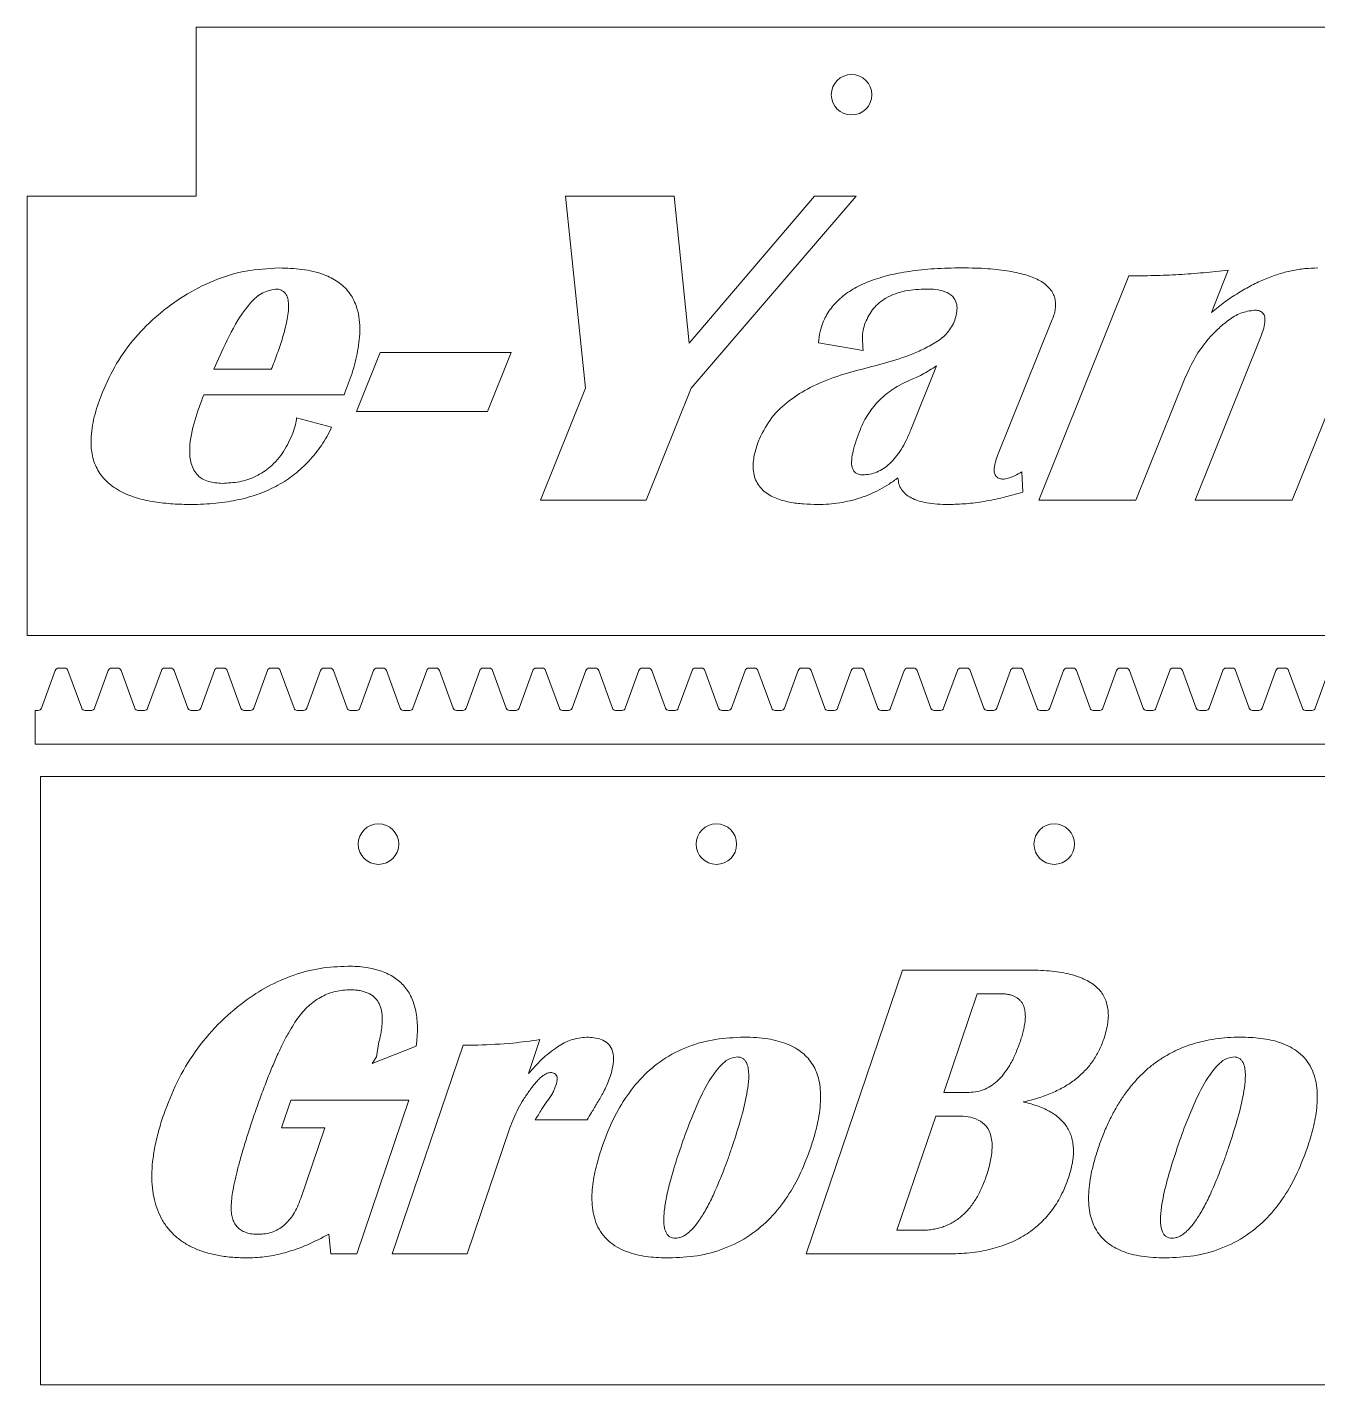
# Model space of a CAD drawing. Header units: millimetres. Extents: x 8 to 1030, y 631 to 832.
# Drawn here: x 8.1 to 199.1, y 630.9 to 831.7 of the extents above; entities that cross this region are included whole.
import ezdxf

# ---------------------------------------------------------------- set-up
doc = ezdxf.new("R2010")
doc.units = ezdxf.units.MM

msp = doc.modelspace()

# ---------------------------------------------------------------- linework, layer by layer
at = {"color": 7, "linetype": 'Continuous', "lineweight": 15}
for p, q in [((33.08, 806.75), (33.08, 831.75)), ((33.08, 831.75), (1003.08, 831.75)), ((8.08, 741.75), (8.08, 806.75)), ((8.08, 806.75), (33.08, 806.75)), ((87.75, 806.75), (103.82, 806.75)), ((90.7, 778.31), (87.75, 806.75)), ((103.82, 806.75), (106.04, 784.98)), ((106.04, 784.98), (124.58, 806.75)), ((130.76, 806.75), (106.32, 778.31)), ((124.58, 806.75), (130.76, 806.75)), ((185.83, 795.77), (183.33, 789.55)), ((157.79, 761.75), (171.13, 794.94)), ((159.78, 788.47), (151.69, 768.35)), ((180.91, 761.75), (190.69, 786.08)), ((205.53, 787.25), (195.29, 761.75)), ((37.08, 784.19), (35.69, 781.12)), ((56.81, 774.87), (60.33, 783.62)), ((60.33, 783.62), (79.7, 783.62)), ((79.7, 783.62), (76.19, 774.87)), ((131.81, 783.9), (125.2, 785.05)), ((138.85, 772.17), (142.66, 781.66)), ((35.69, 781.12), (44.2, 781.12)), ((179.46, 779.89), (172.16, 761.75)), ((84.04, 761.75), (90.7, 778.31)), ((106.32, 778.31), (99.66, 761.75)), ((55, 777.37), (34.22, 777.37)), ((47.96, 773.96), (53.14, 772.54)), ((76.19, 774.87), (56.81, 774.87)), ((155.3, 765.96), (155.45, 762.94)), ((99.66, 761.75), (84.04, 761.75)), ((172.16, 761.75), (157.79, 761.75)), ((195.29, 761.75), (180.91, 761.75)), ((8.08, 741.75), (1028.08, 741.75)), ((12.23, 736.58), (10.19, 730.99)), ((13.65, 736.91), (12.7, 736.91)), ((16.16, 730.99), (14.12, 736.58)), ((20.08, 736.58), (18.05, 730.99)), ((21.5, 736.91), (20.55, 736.91)), ((24.01, 730.99), (21.97, 736.58)), ((27.94, 736.58), (25.9, 730.99)), ((29.36, 736.91), (28.41, 736.91)), ((31.86, 730.99), (29.83, 736.58)), ((35.79, 736.58), (33.76, 730.99)), ((37.21, 736.91), (36.26, 736.91)), ((39.72, 730.99), (37.68, 736.58)), ((43.65, 736.58), (41.61, 730.99)), ((45.07, 736.91), (44.11, 736.91)), ((47.57, 730.99), (45.54, 736.58)), ((51.5, 736.58), (49.46, 730.99)), ((52.92, 736.91), (51.97, 736.91)), ((55.43, 730.99), (53.39, 736.58)), ((59.35, 736.58), (57.32, 730.99)), ((60.77, 736.91), (59.82, 736.91)), ((63.28, 730.99), (61.24, 736.58)), ((67.21, 736.58), (65.17, 730.99)), ((68.63, 736.91), (67.68, 736.91)), ((71.13, 730.99), (69.1, 736.58)), ((75.06, 736.58), (73.03, 730.99)), ((76.48, 736.91), (75.53, 736.91)), ((78.99, 730.99), (76.95, 736.58)), ((82.91, 736.58), (80.88, 730.99)), ((84.34, 736.91), (83.38, 736.91)), ((86.84, 730.99), (84.81, 736.58)), ((90.77, 736.58), (88.73, 730.99)), ((92.19, 736.91), (91.24, 736.91)), ((94.7, 730.99), (92.66, 736.58)), ((98.62, 736.58), (96.59, 730.99)), ((100.04, 736.91), (99.09, 736.91)), ((102.55, 730.99), (100.51, 736.58)), ((106.48, 736.58), (104.44, 730.99)), ((107.9, 736.91), (106.95, 736.91)), ((110.4, 730.99), (108.37, 736.58)), ((114.33, 736.58), (112.3, 730.99)), ((115.75, 736.91), (114.8, 736.91)), ((118.26, 730.99), (116.22, 736.58)), ((122.18, 736.58), (120.15, 730.99)), ((123.61, 736.91), (122.65, 736.91)), ((126.11, 730.99), (124.08, 736.58)), ((130.04, 736.58), (128, 730.99)), ((131.46, 736.91), (130.51, 736.91)), ((133.97, 730.99), (131.93, 736.58)), ((137.89, 736.58), (135.86, 730.99)), ((139.31, 736.91), (138.36, 736.91)), ((141.82, 730.99), (139.78, 736.58)), ((145.75, 736.58), (143.71, 730.99)), ((147.17, 736.91), (146.22, 736.91)), ((149.67, 730.99), (147.64, 736.58)), ((153.6, 736.58), (151.57, 730.99)), ((155.02, 736.91), (154.07, 736.91)), ((157.53, 730.99), (155.49, 736.58)), ((161.45, 736.58), (159.42, 730.99)), ((162.88, 736.91), (161.92, 736.91)), ((165.38, 730.99), (163.35, 736.58)), ((169.31, 736.58), (167.27, 730.99)), ((170.73, 736.91), (169.78, 736.91)), ((173.24, 730.99), (171.2, 736.58)), ((177.16, 736.58), (175.13, 730.99)), ((178.58, 736.91), (177.63, 736.91)), ((181.09, 730.99), (179.05, 736.58)), ((185.02, 736.58), (182.98, 730.99)), ((186.44, 736.91), (185.49, 736.91)), ((188.94, 730.99), (186.91, 736.58)), ((192.87, 736.58), (190.84, 730.99)), ((194.29, 736.91), (193.34, 736.91)), ((196.8, 730.99), (194.76, 736.58)), ((200.72, 736.58), (198.69, 730.99)), ((9.25, 730.66), (9.25, 725.66)), ((9.72, 730.66), (9.25, 730.66)), ((17.58, 730.66), (16.63, 730.66)), ((25.43, 730.66), (24.48, 730.66)), ((33.29, 730.66), (32.33, 730.66)), ((41.14, 730.66), (40.19, 730.66)), ((48.99, 730.66), (48.04, 730.66)), ((56.85, 730.66), (55.9, 730.66)), ((64.7, 730.66), (63.75, 730.66)), ((72.56, 730.66), (71.6, 730.66)), ((80.41, 730.66), (79.46, 730.66)), ((88.26, 730.66), (87.31, 730.66)), ((96.12, 730.66), (95.17, 730.66)), ((103.97, 730.66), (103.02, 730.66)), ((111.83, 730.66), (110.87, 730.66)), ((119.68, 730.66), (118.73, 730.66)), ((127.53, 730.66), (126.58, 730.66)), ((135.39, 730.66), (134.44, 730.66)), ((143.24, 730.66), (142.29, 730.66)), ((151.1, 730.66), (150.14, 730.66)), ((158.95, 730.66), (158, 730.66)), ((166.8, 730.66), (165.85, 730.66)), ((174.66, 730.66), (173.71, 730.66)), ((182.51, 730.66), (181.56, 730.66)), ((190.37, 730.66), (189.41, 730.66)), ((198.22, 730.66), (197.27, 730.66)), ((9.25, 725.66), (1030.27, 725.66)), ((10.07, 630.87), (10.07, 720.87)), ((10.07, 720.87), (510.07, 720.87)), ((123.35, 650.23), (137.63, 692.23)), ((137.63, 692.23), (156.36, 692.23)), ((148.69, 688.73), (143.73, 674.14)), ((152.14, 688.73), (148.69, 688.73)), ((59.77, 679.39), (60.14, 681.64)), ((62.1, 650.23), (72.61, 681.14)), ((72.61, 681.14), (74.77, 681.14)), ((83.97, 681.96), (82.25, 676.91)), ((65.66, 680.96), (59.13, 678.4)), ((59.13, 678.4), (59.77, 679.39)), ((45.7, 668.89), (47.08, 672.98)), ((47.08, 672.98), (64.58, 672.98)), ((64.58, 672.98), (56.85, 650.23)), ((143.73, 674.14), (147.49, 674.14)), ((90.94, 670.06), (83.26, 670.06)), ((142.54, 670.64), (136.8, 653.73)), ((145.8, 670.64), (142.54, 670.64)), ((52.11, 668.89), (45.7, 668.89)), ((48.56, 658.44), (52.11, 668.89)), ((79.53, 668.89), (73.18, 650.23)), ((53.02, 650.23), (52.71, 653.15)), ((136.8, 653.73), (140.27, 653.73)), ((56.85, 650.23), (53.02, 650.23)), ((73.18, 650.23), (62.1, 650.23)), ((144.19, 650.23), (123.35, 650.23)), ((10.07, 630.87), (510.07, 630.87))]:
    msp.add_line(p, q, dxfattribs=at)
for centre in [(130.08, 821.75), (60.07, 710.87), (110.07, 710.87), (160.07, 710.87)]:
    msp.add_circle(centre, 3, dxfattribs=at)
for centre, start, end in [((12.7, 736.41), 90, 160), ((13.65, 736.41), 20, 90), ((20.55, 736.41), 90, 160), ((21.5, 736.41), 20, 90), ((28.41, 736.41), 90, 160), ((29.36, 736.41), 20, 90), ((36.26, 736.41), 90, 160), ((37.21, 736.41), 20, 90), ((44.11, 736.41), 90, 160), ((45.07, 736.41), 20, 90), ((51.97, 736.41), 90, 160), ((52.92, 736.41), 20, 90), ((59.82, 736.41), 90, 160), ((60.77, 736.41), 20, 90), ((67.68, 736.41), 90, 160), ((68.63, 736.41), 20, 90), ((75.53, 736.41), 90, 160), ((76.48, 736.41), 20, 90), ((83.38, 736.41), 90, 160), ((84.34, 736.41), 20, 90), ((91.24, 736.41), 90, 160), ((92.19, 736.41), 20, 90), ((99.09, 736.41), 90, 160), ((100.04, 736.41), 20, 90), ((106.95, 736.41), 90, 160), ((107.9, 736.41), 20, 90), ((114.8, 736.41), 90, 160), ((115.75, 736.41), 20, 90), ((122.65, 736.41), 90, 160), ((123.61, 736.41), 20, 90), ((130.51, 736.41), 90, 160), ((131.46, 736.41), 20, 90), ((138.36, 736.41), 90, 160), ((139.31, 736.41), 20, 90), ((146.22, 736.41), 90, 160), ((147.17, 736.41), 20, 90), ((154.07, 736.41), 90, 160), ((155.02, 736.41), 20, 90), ((161.92, 736.41), 90, 160), ((162.88, 736.41), 20, 90), ((169.78, 736.41), 90, 160), ((170.73, 736.41), 20, 90), ((177.63, 736.41), 90, 160), ((178.58, 736.41), 20, 90), ((185.49, 736.41), 90, 160), ((186.44, 736.41), 20, 90), ((193.34, 736.41), 90, 160), ((194.29, 736.41), 20, 90), ((9.72, 731.16), 270, 340), ((16.63, 731.16), 200, 270), ((17.58, 731.16), 270, 340), ((24.48, 731.16), 200, 270), ((25.43, 731.16), 270, 340), ((32.33, 731.16), 200, 270), ((33.29, 731.16), 270, 340), ((40.19, 731.16), 200, 270), ((41.14, 731.16), 270, 340), ((48.04, 731.16), 200, 270), ((48.99, 731.16), 270, 340), ((55.9, 731.16), 200, 270), ((56.85, 731.16), 270, 340), ((63.75, 731.16), 200, 270), ((64.7, 731.16), 270, 340), ((71.6, 731.16), 200, 270), ((72.56, 731.16), 270, 340), ((79.46, 731.16), 200, 270), ((80.41, 731.16), 270, 340), ((87.31, 731.16), 200, 270), ((88.26, 731.16), 270, 340), ((95.17, 731.16), 200, 270), ((96.12, 731.16), 270, 340), ((103.02, 731.16), 200, 270), ((103.97, 731.16), 270, 340), ((110.87, 731.16), 200, 270), ((111.83, 731.16), 270, 340), ((118.73, 731.16), 200, 270), ((119.68, 731.16), 270, 340), ((126.58, 731.16), 200, 270), ((127.53, 731.16), 270, 340), ((134.44, 731.16), 200, 270), ((135.39, 731.16), 270, 340), ((142.29, 731.16), 200, 270), ((143.24, 731.16), 270, 340), ((150.14, 731.16), 200, 270), ((151.1, 731.16), 270, 340), ((158, 731.16), 200, 270), ((158.95, 731.16), 270, 340), ((165.85, 731.16), 200, 270), ((166.8, 731.16), 270, 340), ((173.71, 731.16), 200, 270), ((174.66, 731.16), 270, 340), ((181.56, 731.16), 200, 270), ((182.51, 731.16), 270, 340), ((189.41, 731.16), 200, 270), ((190.37, 731.16), 270, 340), ((197.27, 731.16), 200, 270), ((198.22, 731.16), 270, 340)]:
    msp.add_arc(centre, 0.5, start, end, dxfattribs=at)
for points, knots in [([(19.21, 777.74), (19.87, 779.18), (21.18, 782.06), (24, 785.91), (27.38, 789.24), (31.27, 792.1), (35.63, 794.34), (40.4, 795.85), (43.71, 796.03), (45.37, 796.12)], [0, 0, 0, 0, 0.140027, 0.280025, 0.420041, 0.560093, 0.706764, 0.853382, 1, 1, 1, 1]), ([(45.37, 796.12), (46.5, 796.09), (48.75, 796.02), (51.72, 795.34), (54.09, 794.16), (55.78, 792.61), (57.03, 790.24), (57.44, 787.2), (57.07, 783.83), (56.21, 780.54), (55.41, 778.43), (55, 777.37)], [0, 0, 0, 0, 0.125101, 0.250066, 0.333401, 0.416681, 0.499945, 0.624637, 0.749678, 0.874839, 1, 1, 1, 1]), ([(125.84, 788.02), (125.99, 788.35), (126.28, 789.02), (126.87, 789.94), (127.55, 790.79), (128.35, 791.59), (129.25, 792.32), (130.28, 792.99), (131.41, 793.58), (132.64, 794.13), (133.99, 794.59), (135.44, 795), (137, 795.36), (138.67, 795.63), (140.45, 795.86), (142.35, 796.01), (144.35, 796.11), (145.72, 796.12), (146.42, 796.12)], [0, 0, 0, 0, 0.046506, 0.092836, 0.139452, 0.187273, 0.236825, 0.288698, 0.343042, 0.400604, 0.461205, 0.525831, 0.593888, 0.666294, 0.74329, 0.824137, 0.909819, 1, 1, 1, 1]), ([(146.42, 796.12), (147.08, 796.12), (148.35, 796.11), (150.18, 796.03), (151.85, 795.86), (153.38, 795.67), (154.75, 795.39), (155.97, 795.08), (157.04, 794.69), (157.96, 794.25), (158.73, 793.74), (159.35, 793.17), (159.82, 792.52), (160.13, 791.82), (160.27, 791.06), (160.27, 790.24), (160.11, 789.36), (159.89, 788.77), (159.78, 788.47)], [0, 0, 0, 0, 0.107026, 0.20572, 0.296259, 0.379238, 0.454502, 0.522146, 0.583354, 0.638523, 0.687503, 0.73226, 0.774545, 0.814903, 0.856257, 0.899485, 0.947155, 1, 1, 1, 1]), ([(171.13, 794.94), (172.36, 794.95), (174.82, 794.97), (178.5, 795.13), (182.18, 795.39), (184.61, 795.65), (185.83, 795.77)], [0, 0, 0, 0, 0.250492, 0.501186, 0.750311, 1, 1, 1, 1]), ([(183.33, 789.55), (183.99, 790.08), (185.28, 791.1), (187.28, 792.42), (189.27, 793.57), (191.24, 794.5), (193.22, 795.22), (195.18, 795.75), (197.14, 796.05), (198.44, 796.1), (199.09, 796.12)], [0, 0, 0, 0, 0.145204, 0.282753, 0.413923, 0.539155, 0.659127, 0.775203, 0.888747, 1, 1, 1, 1]), ([(44.84, 793), (44.09, 792.83), (42.58, 792.49), (40.95, 790.78), (38.97, 788.14), (37.86, 785.82), (37.08, 784.19)], [0, 0, 0, 0, 0.1851228, 0.3719212, 0.5590664, 1, 1, 1, 1]), ([(44.2, 781.12), (44.51, 781.9), (45.12, 783.45), (45.91, 785.83), (46.56, 788.24), (46.83, 790.19), (46.68, 791.58), (46.36, 792.37), (45.68, 792.93), (45.12, 792.98), (44.84, 793)], [0, 0, 0, 0, 0.187793, 0.375588, 0.563342, 0.750699, 0.813216, 0.875593, 0.937622, 1, 1, 1, 1]), ([(141.14, 793), (140.11, 792.95), (138.05, 792.86), (135.29, 791.91), (133.19, 790.2), (132.46, 788.75), (132.09, 788.02)], [0, 0, 0, 0, 0.280457, 0.560324, 0.780154, 1, 1, 1, 1]), ([(145.17, 787.9), (145.4, 788.57), (145.75, 789.56), (145.65, 790.98), (145.07, 792.04), (143.9, 792.67), (142.54, 792.97), (141.6, 792.99), (141.14, 793)], [0, 0, 0, 0, 0.25015, 0.375101, 0.499619, 0.665628, 0.832694, 1, 1, 1, 1]), ([(189.72, 789.87), (189.03, 789.77), (187.64, 789.57), (185.84, 788.42), (184.24, 787.07), (182.53, 785.25), (180.81, 782.9), (179.91, 780.9), (179.46, 779.89)], [0, 0, 0, 0, 0.1393697, 0.2793042, 0.4194187, 0.5596219, 0.7798351, 1, 1, 1, 1]), ([(190.69, 786.08), (190.83, 786.45), (191.12, 787.21), (191.3, 788.21), (191.22, 789.03), (190.9, 789.57), (190.33, 789.85), (189.92, 789.86), (189.72, 789.87)], [0, 0, 0, 0, 0.25037, 0.500503, 0.625557, 0.750341, 0.874765, 1, 1, 1, 1]), ([(125.2, 785.05), (125.25, 785.62), (125.35, 786.63), (125.69, 787.6), (125.84, 788.02)], [0, 0, 0, 0, 0.559654, 1, 1, 1, 1]), ([(132.09, 788.02), (131.98, 787.65), (131.74, 786.9), (131.66, 785.5), (131.75, 784.51), (131.81, 783.9)], [0, 0, 0, 0, 0.279755, 0.560145, 1, 1, 1, 1]), ([(132.04, 781.25), (133.4, 781.6), (136.14, 782.3), (139.52, 783.49), (142.08, 784.79), (143.99, 786.01), (144.78, 787.27), (145.17, 787.9)], [0, 0, 0, 0, 0.280424, 0.560718, 0.707557, 0.854204, 1, 1, 1, 1]), ([(142.66, 781.66), (141.96, 781.2), (140.7, 780.37), (139.32, 779.77), (138.72, 779.5)], [0, 0, 0, 0, 0.559792, 1, 1, 1, 1]), ([(116.45, 770.86), (117, 771.94), (118.11, 774.11), (120.84, 776.59), (124.12, 778.61), (127.9, 780.15), (130.66, 780.89), (132.04, 781.25)], [0, 0, 0, 0, 0.186354, 0.372867, 0.559608, 0.779748, 1, 1, 1, 1]), ([(138.72, 779.5), (138.29, 779.31), (137.45, 778.94), (136.27, 778.25), (135.19, 777.46), (134.2, 776.59), (133.34, 775.61), (132.56, 774.55), (131.88, 773.39), (131.52, 772.56), (131.34, 772.14)], [0, 0, 0, 0, 0.130866, 0.257471, 0.381424, 0.503422, 0.62542, 0.747363, 0.871934, 1, 1, 1, 1]), ([(32.35, 761.12), (31.44, 761.14), (29.62, 761.17), (26.9, 761.47), (24.22, 762.04), (21.67, 763.06), (19.56, 764.61), (18.18, 766.65), (17.53, 768.86), (17.49, 771.53), (18.02, 774.54), (18.81, 776.68), (19.21, 777.74)], [0, 0, 0, 0, 0.1001112, 0.2002152, 0.300296, 0.4003018, 0.5001198, 0.5832903, 0.6665662, 0.7499225, 0.8749035, 1, 1, 1, 1]), ([(34.22, 777.37), (33.74, 776.09), (32.77, 773.54), (32.05, 770.15), (32.17, 767.41), (33.01, 765.44), (34.89, 764.36), (36.25, 764.29), (36.94, 764.25)], [0, 0, 0, 0, 0.250892, 0.501368, 0.626515, 0.750764, 0.874892, 1, 1, 1, 1]), ([(47.4, 771.67), (47.54, 772.09), (47.8, 772.83), (47.91, 773.61), (47.96, 773.96)], [0, 0, 0, 0, 0.55969, 1, 1, 1, 1]), ([(53.14, 772.54), (52.91, 772.07), (52.45, 771.15), (51.64, 769.86), (50.76, 768.66), (49.8, 767.54), (48.76, 766.51), (47.65, 765.57), (46.46, 764.72), (45.19, 763.95), (43.85, 763.29), (42.43, 762.7), (40.94, 762.21), (39.37, 761.82), (37.72, 761.51), (36, 761.28), (34.2, 761.16), (32.97, 761.13), (32.35, 761.12)], [0, 0, 0, 0, 0.0621267, 0.1224187, 0.1815523, 0.2398798, 0.2977682, 0.3552967, 0.4134342, 0.4719228, 0.5312648, 0.5921494, 0.6542324, 0.7186923, 0.7850463, 0.853913, 0.9254809, 0.9999995, 0.9999995, 0.9999995, 0.9999995]), ([(36.94, 764.25), (37.79, 764.29), (39.5, 764.38), (41.97, 765.19), (44.25, 766.71), (46.15, 768.91), (46.98, 770.75), (47.4, 771.67)], [0, 0, 0, 0, 0.1867379, 0.3734669, 0.560024, 0.7799325, 1, 1, 1, 1]), ([(131.34, 772.14), (130.95, 771.12), (130.41, 769.7), (130.07, 767.79), (130.07, 766.74), (130.4, 766.05), (130.88, 765.59), (131.38, 765.53), (131.71, 765.5)], [0, 0, 0, 0, 0.420336, 0.585424, 0.750289, 0.812996, 0.875872, 1, 1, 1, 1]), ([(131.71, 765.5), (132.08, 765.52), (132.8, 765.56), (133.85, 765.89), (134.85, 766.42), (135.77, 767.17), (136.63, 768.12), (137.45, 769.28), (138.2, 770.64), (138.63, 771.64), (138.85, 772.17)], [0.0000012, 0.0000012, 0.0000012, 0.0000012, 0.1048603, 0.2089508, 0.3153464, 0.428395, 0.5508225, 0.6856776, 0.8350591, 1, 1, 1, 1]), ([(125.06, 761.12), (124.37, 761.14), (122.98, 761.17), (120.9, 761.42), (118.88, 761.97), (117.02, 762.98), (115.71, 764.71), (115.42, 766.82), (115.73, 768.9), (116.21, 770.21), (116.45, 770.86)], [0, 0, 0, 0, 0.125309, 0.25062, 0.375813, 0.500704, 0.624956, 0.749622, 0.874749, 1, 1, 1, 1]), ([(151.69, 768.35), (151.56, 768), (151.3, 767.3), (151.13, 766.36), (151.24, 765.61), (151.57, 765.12), (152.12, 764.91), (152.49, 764.88), (152.68, 764.87)], [0, 0, 0, 0, 0.2503015, 0.5004005, 0.6256813, 0.7499012, 0.8747596, 1, 1, 1, 1]), ([(152.68, 764.87), (153.19, 765.01), (154.12, 765.26), (154.94, 765.74), (155.3, 765.96)], [0, 0, 0, 0, 0.558835, 1, 1, 1, 1]), ([(136.95, 765.07), (136.51, 764.75), (135.65, 764.13), (134.29, 763.32), (132.86, 762.65), (131.4, 762.09), (129.88, 761.66), (128.32, 761.35), (126.71, 761.15), (125.62, 761.13), (125.06, 761.12)], [0, 0, 0, 0, 0.1263942, 0.2499621, 0.3729142, 0.495778, 0.6184101, 0.743344, 0.8697544, 0.9999989, 0.9999989, 0.9999989, 0.9999989]), ([(144.47, 761.12), (143.89, 761.13), (142.81, 761.15), (141.29, 761.33), (140, 761.63), (138.92, 762.06), (138.07, 762.62), (137.43, 763.31), (137.04, 764.15), (136.98, 764.76), (136.95, 765.07)], [0, 0, 0, 0, 0.183436, 0.345182, 0.484857, 0.604689, 0.710692, 0.806773, 0.900383, 1, 1, 1, 1]), ([(155.45, 762.94), (154.48, 762.66), (152.58, 762.13), (149.77, 761.56), (147.08, 761.2), (145.32, 761.15), (144.47, 761.12)], [0, 0, 0, 0, 0.272471, 0.528417, 0.77074, 1, 1, 1, 1]), ([(28.28, 670.85), (28.9, 672.47), (30.14, 675.73), (32.85, 680.23), (36.21, 684.26), (39.88, 687.45), (43.65, 689.89), (47.42, 691.55), (51.41, 692.62), (54.15, 692.75), (55.52, 692.81)], [0, 0, 0, 0, 0.14003, 0.280029, 0.420007, 0.55999, 0.670012, 0.780024, 0.890019, 1, 1, 1, 1]), ([(55.52, 692.81), (55.99, 692.8), (56.89, 692.79), (58.2, 692.65), (59.4, 692.41), (60.5, 692.1), (61.5, 691.68), (62.4, 691.17), (63.2, 690.56), (63.9, 689.87), (64.48, 689.07), (64.96, 688.18), (65.34, 687.2), (65.61, 686.13), (65.78, 684.97), (65.85, 683.71), (65.81, 682.36), (65.71, 681.44), (65.66, 680.96)], [0.0000008, 0.0000008, 0.0000008, 0.0000008, 0.0760337, 0.1469865, 0.2128914, 0.2745746, 0.332956, 0.3886542, 0.4421492, 0.4951869, 0.5477937, 0.602339, 0.6584228, 0.718026, 0.7813936, 0.8491135, 0.9221731, 1, 1, 1, 1]), ([(156.36, 692.23), (156.95, 692.22), (158.06, 692.21), (159.67, 692.09), (161.14, 691.9), (162.46, 691.62), (163.65, 691.26), (164.7, 690.83), (165.61, 690.31), (166.38, 689.71), (167.02, 689.03), (167.5, 688.25), (167.84, 687.4), (168.04, 686.47), (168.11, 685.46), (168, 684.38), (167.78, 683.22), (167.53, 682.43), (167.4, 682.02)], [0, 0, 0, 0, 0.092851, 0.178625, 0.257602, 0.329669, 0.395169, 0.455735, 0.510836, 0.562757, 0.611602, 0.659205, 0.707401, 0.75764, 0.810726, 0.868283, 0.931101, 1, 1, 1, 1]), ([(55.92, 689.31), (55.55, 689.3), (54.81, 689.27), (53.73, 689.09), (52.69, 688.78), (51.71, 688.33), (50.77, 687.77), (49.88, 687.09), (49.05, 686.27), (48.25, 685.32), (47.48, 684.19), (46.7, 682.87), (45.89, 681.34), (45.06, 679.59), (44.22, 677.63), (43.36, 675.45), (42.46, 673.06), (41.88, 671.39), (41.58, 670.53)], [0, 0, 0, 0, 0.0444723, 0.0876753, 0.1302724, 0.1726056, 0.2155075, 0.2597683, 0.3057163, 0.3538769, 0.4070488, 0.4675944, 0.5362232, 0.6125957, 0.6971558, 0.7899956, 0.8909717, 1, 1, 1, 1]), ([(60.14, 681.64), (60.22, 681.95), (60.37, 682.54), (60.52, 683.41), (60.61, 684.22), (60.64, 684.97), (60.61, 685.67), (60.51, 686.3), (60.35, 686.88), (60.11, 687.39), (59.82, 687.85), (59.45, 688.24), (59.02, 688.58), (58.52, 688.84), (57.96, 689.05), (57.34, 689.21), (56.65, 689.3), (56.17, 689.31), (55.92, 689.31)], [0, 0, 0, 0, 0.089095, 0.171153, 0.247302, 0.31707, 0.381779, 0.441188, 0.496898, 0.549394, 0.599155, 0.649089, 0.698755, 0.750871, 0.806301, 0.865898, 0.930232, 1, 1, 1, 1]), ([(155.06, 681.73), (155.15, 682.01), (155.33, 682.55), (155.54, 683.34), (155.68, 684.09), (155.78, 684.77), (155.81, 685.4), (155.77, 685.98), (155.69, 686.5), (155.53, 686.97), (155.32, 687.39), (155.04, 687.75), (154.7, 688.06), (154.3, 688.3), (153.85, 688.5), (153.33, 688.63), (152.75, 688.71), (152.35, 688.72), (152.14, 688.73)], [0, 0, 0, 0, 0.0941674, 0.1811549, 0.2609661, 0.3341062, 0.4008678, 0.4618891, 0.5178295, 0.5697952, 0.6186467, 0.6662092, 0.7141338, 0.7632143, 0.8147466, 0.8717214, 0.9332384, 1, 1, 1, 1]), ([(74.77, 681.14), (76.5, 681.21), (79.58, 681.32), (82.63, 681.76), (83.97, 681.96)], [0, 0, 0, 0, 0.55994, 1, 1, 1, 1]), ([(82.25, 676.91), (82.91, 677.64), (84.21, 679.1), (86.33, 680.8), (88.56, 682.04), (90.1, 682.22), (90.87, 682.31)], [0, 0, 0, 0, 0.28036, 0.560579, 0.780522, 1, 1, 1, 1]), ([(90.87, 682.31), (91.6, 682.27), (92.71, 682.21), (94.01, 681.48), (94.74, 680.46), (94.9, 679.09), (94.72, 677.64), (94.42, 676.72), (94.28, 676.25)], [0, 0, 0, 0, 0.249615, 0.374562, 0.499169, 0.665543, 0.832699, 1, 1, 1, 1]), ([(93.12, 665.98), (93.58, 667.24), (94.52, 669.75), (96.49, 673.27), (98.98, 676.46), (102.12, 679.12), (105.83, 681.03), (109.93, 682.13), (112.74, 682.25), (114.15, 682.31)], [0, 0, 0, 0, 0.140101, 0.280173, 0.420174, 0.560105, 0.706676, 0.853298, 1, 1, 1, 1]), ([(114.15, 682.31), (114.76, 682.3), (115.95, 682.28), (117.64, 682.09), (119.16, 681.77), (120.53, 681.33), (121.74, 680.76), (122.79, 680.05), (123.66, 679.21), (124.37, 678.24), (124.91, 677.14), (125.29, 675.91), (125.49, 674.56), (125.53, 673.08), (125.39, 671.48), (125.1, 669.75), (124.65, 667.9), (124.25, 666.63), (124.04, 665.98)], [0, 0, 0, 0, 0.0768279, 0.1472513, 0.2114193, 0.270746, 0.3257273, 0.3774478, 0.4269334, 0.4761828, 0.5264216, 0.5790633, 0.6353407, 0.6962664, 0.7626695, 0.8351117, 0.9140992, 1, 1, 1, 1]), ([(147.49, 674.14), (147.89, 674.17), (148.7, 674.21), (149.86, 674.59), (150.94, 675.19), (151.93, 676.04), (152.84, 677.13), (153.68, 678.44), (154.43, 680), (154.84, 681.13), (155.06, 681.73)], [0, 0, 0, 0, 0.106126, 0.209357, 0.315649, 0.427804, 0.54952, 0.684556, 0.834081, 1, 1, 1, 1]), ([(167.4, 682.02), (167.29, 681.72), (167.08, 681.13), (166.68, 680.29), (166.25, 679.48), (165.74, 678.71), (165.19, 677.98), (164.58, 677.3), (163.91, 676.66), (163.19, 676.05), (162.42, 675.49), (161.59, 674.97), (160.7, 674.5), (159.76, 674.06), (158.76, 673.66), (157.71, 673.3), (156.61, 672.98), (155.85, 672.81), (155.46, 672.72)], [0, 0, 0, 0, 0.0595581, 0.1183375, 0.1758433, 0.2334435, 0.2911578, 0.3488522, 0.4068736, 0.4654905, 0.5258472, 0.5874481, 0.6505871, 0.7157778, 0.7832117, 0.8528758, 0.9251371, 0.9999993, 0.9999993, 0.9999993, 0.9999993]), ([(166.62, 665.98), (166.85, 666.64), (167.31, 667.94), (168.13, 669.79), (169.02, 671.52), (169.99, 673.12), (171.03, 674.59), (172.15, 675.93), (173.35, 677.16), (174.63, 678.25), (175.99, 679.2), (177.43, 680.04), (178.94, 680.74), (180.53, 681.32), (182.2, 681.76), (183.95, 682.08), (185.77, 682.28), (187.01, 682.3), (187.65, 682.31)], [0, 0, 0, 0, 0.0733624, 0.143672, 0.211204, 0.2761042, 0.3386807, 0.39948, 0.4586965, 0.5169804, 0.5748007, 0.6323629, 0.6901205, 0.7488207, 0.8089142, 0.8705094, 0.9339838, 1, 1, 1, 1]), ([(187.65, 682.31), (188.65, 682.28), (190.66, 682.23), (193.62, 681.59), (196.36, 680.23), (198.31, 677.82), (199.07, 674.84), (198.99, 671.82), (198.45, 668.85), (197.84, 666.94), (197.54, 665.98)], [0, 0, 0, 0, 0.125235, 0.25037, 0.375178, 0.499644, 0.624406, 0.749492, 0.874732, 1, 1, 1, 1]), ([(113.13, 679.39), (112.68, 679.3), (111.77, 679.12), (110.74, 678.17), (109.28, 676.44), (107.76, 673.6), (106.15, 669.84), (105.24, 667.27), (104.79, 665.98)], [0, 0, 0, 0, 0.082612, 0.165879, 0.249279, 0.499334, 0.749647, 1, 1, 1, 1]), ([(112.37, 665.98), (113.13, 668.3), (114.08, 671.21), (114.74, 674.81), (114.9, 676.34), (114.82, 677.56), (114.66, 678.32), (114.34, 678.85), (114.01, 679.17), (113.58, 679.36), (113.28, 679.38), (113.13, 679.39)], [0, 0, 0, 0, 0.50001, 0.625047, 0.750073, 0.812585, 0.875002, 0.906243, 0.937512, 0.968735, 1, 1, 1, 1]), ([(186.63, 679.39), (186.18, 679.3), (185.27, 679.12), (184.24, 678.17), (182.78, 676.44), (181.26, 673.6), (179.65, 669.84), (178.74, 667.27), (178.29, 665.98)], [0, 0, 0, 0, 0.082612, 0.165878, 0.249278, 0.499334, 0.749647, 1, 1, 1, 1]), ([(185.87, 665.98), (186.63, 668.3), (187.58, 671.21), (188.24, 674.81), (188.4, 676.34), (188.32, 677.56), (188.16, 678.32), (187.84, 678.85), (187.51, 679.17), (187.08, 679.36), (186.78, 679.38), (186.63, 679.39)], [0, 0, 0, 0, 0.50001, 0.625046, 0.750072, 0.812584, 0.875, 0.906242, 0.937512, 0.968733, 1, 1, 1, 1]), ([(85.5, 677.06), (85.4, 677.05), (85.19, 677.04), (84.87, 676.89), (84.51, 676.69), (84.15, 676.4), (83.75, 676.03), (83.34, 675.57), (82.89, 675.04), (82.28, 674.21), (81.53, 673.13), (80.75, 671.75), (80.06, 670.34), (79.71, 669.37), (79.53, 668.89)], [0, 0, 0, 0, 0.028192, 0.061147, 0.099532, 0.145, 0.19634, 0.255735, 0.322112, 0.39642, 0.55063, 0.701785, 0.851938, 1, 1, 1, 1]), ([(86.29, 675.07), (86.43, 675.51), (86.61, 676.05), (86.4, 676.7), (86.15, 676.93), (85.83, 677.06), (85.61, 677.06), (85.5, 677.06)], [0, 0, 0, 0, 0.498464, 0.6235, 0.748785, 0.874296, 1, 1, 1, 1]), ([(85, 672.77), (85.15, 672.97), (85.43, 673.37), (85.8, 673.96), (86.08, 674.52), (86.22, 674.9), (86.29, 675.07)], [0, 0, 0, 0, 0.2857661, 0.5477983, 0.7857855, 0.9999982, 0.9999982, 0.9999982, 0.9999982]), ([(94.28, 676.25), (93.99, 675.54), (93.48, 674.27), (92.77, 673.11), (92.45, 672.6)], [0, 0, 0, 0, 0.559789, 1, 1, 1, 1]), ([(83.26, 670.06), (83.57, 670.58), (84.12, 671.5), (84.73, 672.38), (85, 672.77)], [0, 0, 0, 0, 0.56003, 1, 1, 1, 1]), ([(92.45, 672.6), (92.17, 672.12), (91.67, 671.28), (91.16, 670.43), (90.94, 670.06)], [0, 0, 0, 0, 0.559999, 1, 1, 1, 1]), ([(155.46, 672.72), (155.86, 672.63), (156.62, 672.45), (157.69, 672.11), (158.67, 671.71), (159.55, 671.25), (160.34, 670.74), (161.01, 670.17), (161.58, 669.55), (162.08, 668.88), (162.43, 668.13), (162.71, 667.34), (162.87, 666.49), (162.93, 665.6), (162.91, 664.64), (162.76, 663.64), (162.53, 662.58), (162.3, 661.86), (162.18, 661.49)], [0.0000006, 0.0000006, 0.0000006, 0.0000006, 0.0783877, 0.1515016, 0.2197355, 0.2835738, 0.343607, 0.4000938, 0.4547657, 0.507626, 0.5609058, 0.6146246, 0.6699132, 0.7278591, 0.7892219, 0.8546983, 0.9248104, 1, 1, 1, 1]), ([(40.76, 649.64), (40.01, 649.66), (38.57, 649.7), (36.5, 649.95), (34.63, 650.38), (32.94, 650.98), (31.44, 651.77), (30.13, 652.73), (28.99, 653.86), (28.08, 655.18), (27.37, 656.66), (26.85, 658.27), (26.57, 660.04), (26.48, 661.93), (26.62, 663.97), (26.97, 666.14), (27.5, 668.46), (28.01, 670.03), (28.28, 670.85)], [0.0000004, 0.0000004, 0.0000004, 0.0000004, 0.0733657, 0.1409303, 0.2036702, 0.2616402, 0.3165583, 0.3691843, 0.4208086, 0.4728065, 0.5258485, 0.5808853, 0.6385943, 0.7003499, 0.7666348, 0.8384079, 0.9161121, 1, 1, 1, 1]), ([(41.58, 670.53), (41.31, 669.72), (40.8, 668.17), (40.11, 665.94), (39.52, 663.92), (39.05, 662.1), (38.68, 660.49), (38.42, 659.07), (38.3, 657.85), (38.25, 656.83), (38.34, 655.95), (38.55, 655.2), (38.86, 654.55), (39.33, 654.04), (39.89, 653.62), (40.58, 653.35), (41.38, 653.17), (41.95, 653.15), (42.25, 653.14)], [0, 0, 0, 0, 0.1257322, 0.2408461, 0.3445275, 0.4367162, 0.5185871, 0.5891919, 0.6492064, 0.6990366, 0.7410116, 0.7787979, 0.813518, 0.846574, 0.8799635, 0.9159677, 0.9554915, 1, 1, 1, 1]), ([(149.97, 661.61), (150.18, 662.27), (150.6, 663.59), (150.93, 665.63), (150.86, 667.55), (150.13, 669.17), (148.86, 670.14), (147.36, 670.59), (146.32, 670.63), (145.8, 670.64)], [0, 0, 0, 0, 0.167108, 0.334106, 0.50059, 0.625219, 0.749677, 0.874713, 1, 1, 1, 1]), ([(103.04, 649.64), (102.04, 649.67), (100.03, 649.73), (97.07, 650.36), (94.32, 651.72), (92.35, 654.13), (91.59, 657.1), (91.67, 660.13), (92.21, 663.1), (92.81, 665.02), (93.12, 665.98)], [0, 0, 0, 0, 0.125233, 0.250371, 0.375183, 0.499623, 0.624384, 0.749494, 0.874732, 1, 1, 1, 1]), ([(104.79, 665.98), (104.6, 665.44), (104.25, 664.39), (103.78, 662.88), (103.38, 661.46), (103.03, 660.15), (102.75, 658.94), (102.55, 657.84), (102.38, 656.85), (102.31, 655.95), (102.29, 655.16), (102.32, 654.48), (102.44, 653.9), (102.61, 653.41), (102.86, 653.03), (103.18, 652.75), (103.57, 652.59), (103.85, 652.57), (104, 652.56)], [0, 0, 0, 0, 0.116746, 0.225639, 0.32595, 0.418669, 0.502944, 0.579623, 0.648304, 0.709518, 0.763074, 0.80987, 0.849918, 0.884385, 0.91443, 0.942252, 0.969884, 1, 1, 1, 1]), ([(124.04, 665.98), (123.57, 664.72), (122.64, 662.21), (120.67, 658.68), (118.19, 655.51), (115.06, 652.84), (111.35, 650.93), (107.26, 649.82), (104.45, 649.7), (103.04, 649.64)], [0, 0, 0, 0, 0.140095, 0.280167, 0.420172, 0.560126, 0.706688, 0.853305, 1, 1, 1, 1]), ([(104, 652.56), (104.16, 652.57), (104.49, 652.6), (104.99, 652.76), (105.48, 653.03), (105.98, 653.41), (106.48, 653.89), (106.99, 654.46), (107.49, 655.15), (108.03, 655.93), (108.54, 656.84), (109.08, 657.83), (109.62, 658.93), (110.15, 660.14), (110.7, 661.45), (111.26, 662.86), (111.82, 664.38), (112.18, 665.44), (112.37, 665.98)], [0, 0, 0, 0, 0.0296239, 0.060537, 0.0945796, 0.1319028, 0.1739407, 0.2207555, 0.2727406, 0.3303519, 0.3933176, 0.4621552, 0.5369213, 0.6172233, 0.7038649, 0.7963777, 0.8953144, 0.9999997, 0.9999997, 0.9999997, 0.9999997]), ([(176.54, 649.64), (175.93, 649.66), (174.74, 649.68), (173.05, 649.87), (171.51, 650.18), (170.14, 650.62), (168.93, 651.2), (167.89, 651.9), (167, 652.74), (166.29, 653.72), (165.75, 654.82), (165.38, 656.05), (165.17, 657.4), (165.13, 658.88), (165.26, 660.48), (165.55, 662.21), (166, 664.06), (166.41, 665.32), (166.62, 665.98)], [0, 0, 0, 0, 0.0767524, 0.1471066, 0.2119512, 0.2712196, 0.3261468, 0.3778165, 0.4275256, 0.4767267, 0.5269161, 0.579506, 0.6357282, 0.696594, 0.7629028, 0.8352738, 0.9141836, 1, 1, 1, 1]), ([(178.29, 665.98), (177.9, 664.82), (177.14, 662.5), (176.21, 658.96), (175.71, 655.96), (175.84, 653.92), (176.29, 653.11), (176.62, 652.79), (177.04, 652.59), (177.35, 652.57), (177.5, 652.56)], [0, 0, 0, 0, 0.250299, 0.500567, 0.750458, 0.874932, 0.906184, 0.937468, 0.968718, 1, 1, 1, 1]), ([(197.54, 665.98), (197.07, 664.72), (196.14, 662.21), (194.17, 658.68), (191.69, 655.51), (188.56, 652.84), (184.85, 650.93), (180.76, 649.82), (177.95, 649.7), (176.54, 649.64)], [0, 0, 0, 0, 0.140095, 0.280167, 0.420172, 0.560127, 0.706688, 0.853305, 1, 1, 1, 1]), ([(177.5, 652.56), (177.66, 652.57), (177.99, 652.6), (178.49, 652.76), (178.98, 653.03), (179.48, 653.41), (179.98, 653.89), (180.49, 654.46), (180.99, 655.15), (181.53, 655.93), (182.04, 656.84), (182.58, 657.83), (183.12, 658.93), (183.65, 660.14), (184.2, 661.45), (184.76, 662.86), (185.32, 664.38), (185.68, 665.44), (185.87, 665.98)], [0, 0, 0, 0, 0.029624, 0.060537, 0.09458, 0.131903, 0.173941, 0.220756, 0.272741, 0.330352, 0.393318, 0.462155, 0.536921, 0.617223, 0.703865, 0.796378, 0.895314, 1, 1, 1, 1]), ([(140.27, 653.73), (140.56, 653.73), (141.12, 653.74), (141.95, 653.85), (142.75, 653.99), (143.51, 654.21), (144.24, 654.48), (144.93, 654.83), (145.59, 655.24), (146.22, 655.69), (146.8, 656.22), (147.37, 656.81), (147.88, 657.46), (148.38, 658.17), (148.82, 658.94), (149.24, 659.77), (149.64, 660.66), (149.86, 661.29), (149.97, 661.61)], [0, 0, 0, 0, 0.0642558, 0.1255521, 0.1853539, 0.2444137, 0.301542, 0.3589855, 0.4160298, 0.4736362, 0.5320266, 0.5917978, 0.6533508, 0.7174856, 0.7832285, 0.8521614, 0.9245102, 0.9999998, 0.9999998, 0.9999998, 0.9999998]), ([(162.18, 661.49), (162.01, 661.03), (161.69, 660.13), (161.08, 658.86), (160.41, 657.66), (159.64, 656.56), (158.8, 655.54), (157.87, 654.61), (156.86, 653.78), (155.78, 653.02), (154.6, 652.37), (153.35, 651.79), (152.02, 651.31), (150.61, 650.91), (149.12, 650.6), (147.55, 650.38), (145.89, 650.26), (144.77, 650.24), (144.19, 650.23)], [0, 0, 0, 0, 0.063881, 0.125498, 0.185048, 0.243687, 0.301081, 0.357944, 0.415338, 0.472543, 0.531008, 0.591038, 0.652497, 0.716641, 0.782927, 0.852064, 0.924335, 1, 1, 1, 1]), ([(42.25, 653.14), (42.61, 653.16), (43.32, 653.19), (44.34, 653.44), (45.26, 653.87), (46.12, 654.44), (46.86, 655.22), (47.53, 656.14), (48.11, 657.22), (48.4, 658.02), (48.56, 658.44)], [0, 0, 0, 0, 0.122608, 0.238975, 0.352062, 0.466619, 0.585036, 0.712237, 0.849664, 1, 1, 1, 1]), ([(52.71, 653.15), (51.67, 652.61), (49.58, 651.52), (46.49, 650.43), (43.53, 649.77), (41.68, 649.69), (40.76, 649.64)], [0, 0, 0, 0, 0.280045, 0.560008, 0.780022, 1, 1, 1, 1])]:
    msp.add_open_spline(points, degree=3, knots=knots, dxfattribs=at)

doc.saveas('drawing.dxf')
